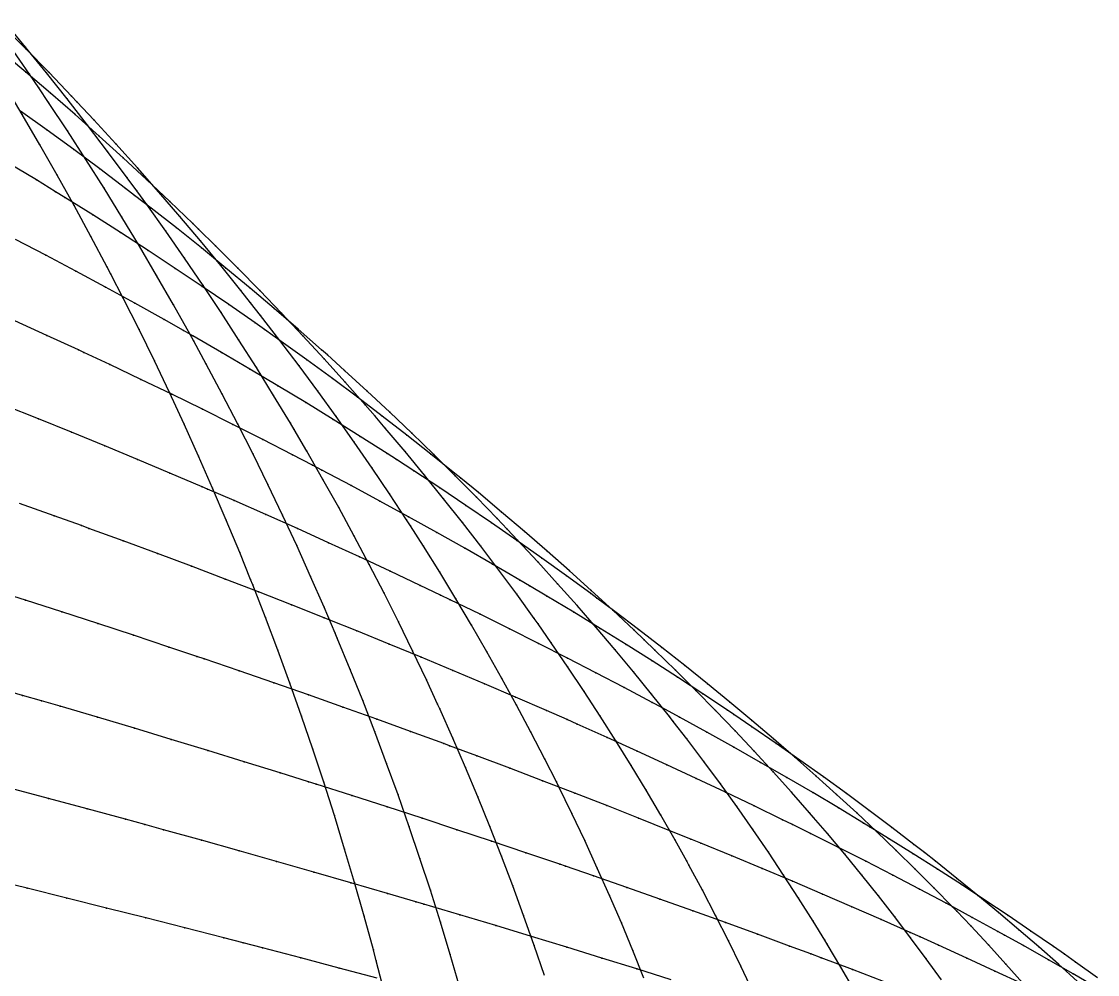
# Model space of a CAD drawing. Extents: x 0 to 4.67, y -4.5 to 1.66.
# Drawn here: x 3.088 to 3.624, y 0.417 to 0.891 of the extents above; entities that cross this region are included whole.
import ezdxf

# ---------------------------------------------------------------- set-up
doc = ezdxf.new("R2010")
doc.units = 0
doc.layers.get('0').update_dxf_attribs({"linetype": 'CONTINUOUS'})

msp = doc.modelspace()

# ---------------------------------------------------------------- linework, layer by layer
at = {"color": 4}
for points in [[(3.398, 0.41553), (3.39247, 0.42929), (3.38677, 0.44301), (3.38088, 0.45669), (3.37482, 0.47034), (3.36858, 0.48394), (3.36215, 0.4975), (3.35555, 0.51102), (3.35445, 0.51322), (3.34878, 0.52449), (3.34183, 0.53791), (3.3347, 0.55128), (3.3274, 0.56461), (3.31992, 0.57788), (3.31227, 0.5911), (3.30445, 0.60426), (3.29646, 0.61738), (3.28829, 0.63043), (3.28186, 0.64046), (3.27996, 0.64343), (3.27146, 0.65636), (3.26279, 0.66923), (3.25395, 0.68204), (3.24495, 0.69479), (3.23579, 0.70747), (3.22646, 0.72009), (3.21696, 0.73263), (3.20731, 0.74511), (3.2023, 0.75145), (3.19749, 0.75752), (3.18752, 0.76986), (3.17739, 0.78213), (3.1671, 0.79432), (3.15665, 0.80644), (3.14605, 0.81848), (3.13529, 0.83044), (3.12438, 0.84232), (3.11614, 0.85111), (3.11332, 0.85412), (3.10211, 0.86584), (3.09076, 0.87748), (3.07925, 0.88903)], [(3.3485, 0.41694), (3.34343, 0.43183), (3.33818, 0.44669), (3.33275, 0.46151), (3.32714, 0.47628), (3.32135, 0.49101), (3.31539, 0.50569), (3.30925, 0.52032), (3.30294, 0.5349), (3.29645, 0.54943), (3.29537, 0.55179), (3.28979, 0.56391), (3.28296, 0.57833), (3.27595, 0.59269), (3.26877, 0.60699), (3.26142, 0.62124), (3.2539, 0.63542), (3.24621, 0.64954), (3.23835, 0.6636), (3.23033, 0.67759), (3.22401, 0.68833), (3.22214, 0.69151), (3.21378, 0.70536), (3.20525, 0.71915), (3.19657, 0.73286), (3.18772, 0.74649), (3.17871, 0.76006), (3.16954, 0.77354), (3.1602, 0.78695), (3.15071, 0.80028), (3.14579, 0.80704), (3.14106, 0.81353), (3.13126, 0.82669), (3.12129, 0.83978), (3.11118, 0.85278), (3.10091, 0.86569), (3.09049, 0.87852), (3.07991, 0.89126)], [(3.30625, 0.4114), (3.3016, 0.42739), (3.29678, 0.44334), (3.29178, 0.45924), (3.28661, 0.47509), (3.28126, 0.49089), (3.27573, 0.50665), (3.27003, 0.52235), (3.26416, 0.53799), (3.25811, 0.55359), (3.25189, 0.56912), (3.2455, 0.58459), (3.24443, 0.5871), (3.23893, 0.60001), (3.2322, 0.61535), (3.22529, 0.63064), (3.21822, 0.64586), (3.21098, 0.66101), (3.20357, 0.67609), (3.19599, 0.6911), (3.18825, 0.70604), (3.18034, 0.7209), (3.17412, 0.73231), (3.17227, 0.73569), (3.16404, 0.7504), (3.15564, 0.76502), (3.14708, 0.77957), (3.13836, 0.79404), (3.12948, 0.80842), (3.12045, 0.82272), (3.11125, 0.83693), (3.1019, 0.85105), (3.09705, 0.85821), (3.09239, 0.86508), (3.08273, 0.87902)], [(3.45218, 0.40889), (3.44618, 0.42153), (3.44001, 0.43413), (3.43365, 0.44671), (3.42711, 0.45925), (3.42038, 0.47175), (3.41926, 0.47378), (3.41348, 0.48421), (3.4064, 0.49663), (3.39914, 0.50901), (3.3917, 0.52135), (3.38409, 0.53365), (3.37629, 0.5459), (3.36833, 0.55811), (3.36019, 0.57027), (3.35187, 0.58239), (3.34532, 0.5917), (3.34338, 0.59445), (3.33472, 0.60647), (3.32589, 0.61843), (3.31689, 0.63033), (3.30772, 0.64219), (3.29839, 0.65399), (3.28888, 0.66573), (3.27922, 0.67741), (3.26938, 0.68904), (3.26428, 0.69494), (3.25938, 0.7006), (3.24922, 0.71211), (3.2389, 0.72356), (3.22842, 0.73494), (3.21778, 0.74626), (3.20698, 0.7575), (3.19602, 0.76869), (3.18491, 0.7798), (3.17652, 0.78802), (3.17365, 0.79084), (3.16223, 0.80182), (3.15066, 0.81272), (3.13894, 0.82355), (3.12707, 0.83431), (3.11505, 0.84498), (3.10288, 0.85559), (3.09057, 0.86611), (3.08251, 0.87287)], [(3.26785, 0.41282), (3.26485, 0.42423), (3.26344, 0.42964), (3.25885, 0.44641), (3.25409, 0.46313), (3.24915, 0.47979), (3.24404, 0.49641), (3.23875, 0.51297), (3.2333, 0.52947), (3.22766, 0.54592), (3.22186, 0.56231), (3.21589, 0.57863), (3.20974, 0.59489), (3.20343, 0.61109), (3.20237, 0.61372), (3.19695, 0.62722), (3.19029, 0.64328), (3.18347, 0.65926), (3.17649, 0.67518), (3.16933, 0.69103), (3.16201, 0.70679), (3.15453, 0.72248), (3.14688, 0.73809), (3.13907, 0.75362), (3.13292, 0.76555), (3.1311, 0.76907), (3.12296, 0.78443), (3.11467, 0.79971), (3.10621, 0.8149), (3.0976, 0.83), (3.08883, 0.84501), (3.0799, 0.85993)], [(3.26785, 0.41282), (3.26485, 0.42423), (3.26344, 0.42964), (3.25885, 0.44641), (3.25409, 0.46313), (3.24915, 0.47979), (3.24404, 0.49641), (3.23875, 0.51297), (3.2333, 0.52947), (3.22766, 0.54592), (3.22186, 0.56231), (3.21589, 0.57863), (3.20974, 0.59489), (3.20343, 0.61109), (3.20237, 0.61372), (3.19695, 0.62722), (3.19029, 0.64328), (3.18347, 0.65926), (3.17649, 0.67518), (3.16933, 0.69103), (3.16201, 0.70679), (3.15453, 0.72248), (3.14688, 0.73809), (3.13907, 0.75362), (3.13292, 0.76555), (3.1311, 0.76907), (3.12296, 0.78443), (3.11467, 0.79971), (3.10621, 0.8149), (3.0976, 0.83), (3.08883, 0.84501), (3.0799, 0.85993)], [(3.26785, 0.41282), (3.26485, 0.42423), (3.26344, 0.42964), (3.25885, 0.44641), (3.25409, 0.46313), (3.24915, 0.47979), (3.24404, 0.49641), (3.23875, 0.51297), (3.2333, 0.52947), (3.22766, 0.54592), (3.22186, 0.56231), (3.21589, 0.57863), (3.20974, 0.59489), (3.20343, 0.61109), (3.20237, 0.61372), (3.19695, 0.62722), (3.19029, 0.64328), (3.18347, 0.65926), (3.17649, 0.67518), (3.16933, 0.69103), (3.16201, 0.70679), (3.15453, 0.72248), (3.14688, 0.73809), (3.13907, 0.75362), (3.13292, 0.76555), (3.1311, 0.76907), (3.12296, 0.78443), (3.11467, 0.79971), (3.10621, 0.8149), (3.0976, 0.83), (3.08883, 0.84501), (3.0799, 0.85993)], [(3.26785, 0.41282), (3.26485, 0.42423), (3.26344, 0.42964), (3.25885, 0.44641), (3.25409, 0.46313), (3.24915, 0.47979), (3.24404, 0.49641), (3.23875, 0.51297), (3.2333, 0.52947), (3.22766, 0.54592), (3.22186, 0.56231), (3.21589, 0.57863), (3.20974, 0.59489), (3.20343, 0.61109), (3.20237, 0.61372), (3.19695, 0.62722), (3.19029, 0.64328), (3.18347, 0.65926), (3.17649, 0.67518), (3.16933, 0.69103), (3.16201, 0.70679), (3.15453, 0.72248), (3.14688, 0.73809), (3.13907, 0.75362), (3.13292, 0.76555), (3.1311, 0.76907), (3.12296, 0.78443), (3.11467, 0.79971), (3.10621, 0.8149), (3.0976, 0.83), (3.08883, 0.84501), (3.0799, 0.85993)], [(3.26785, 0.41282), (3.26485, 0.42423), (3.26344, 0.42964), (3.25885, 0.44641), (3.25409, 0.46313), (3.24915, 0.47979), (3.24404, 0.49641), (3.23875, 0.51297), (3.2333, 0.52947), (3.22766, 0.54592), (3.22186, 0.56231), (3.21589, 0.57863), (3.20974, 0.59489), (3.20343, 0.61109), (3.20237, 0.61372), (3.19695, 0.62722), (3.19029, 0.64328), (3.18347, 0.65926), (3.17649, 0.67518), (3.16933, 0.69103), (3.16201, 0.70679), (3.15453, 0.72248), (3.14688, 0.73809), (3.13907, 0.75362), (3.13292, 0.76555), (3.1311, 0.76907), (3.12296, 0.78443), (3.11467, 0.79971), (3.10621, 0.8149), (3.0976, 0.83), (3.08883, 0.84501), (3.0799, 0.85993)], [(3.50266, 0.40946), (3.49599, 0.42099), (3.48913, 0.4325), (3.48799, 0.43438), (3.4821, 0.44398), (3.47488, 0.45542), (3.46748, 0.46683), (3.45989, 0.4782), (3.45213, 0.48955), (3.44419, 0.50085), (3.43607, 0.51213), (3.42777, 0.52336), (3.41929, 0.53456), (3.41261, 0.54317), (3.41064, 0.54571), (3.40181, 0.55682), (3.39281, 0.56789), (3.38363, 0.57891), (3.37429, 0.58989), (3.36477, 0.60082), (3.35508, 0.61171), (3.34522, 0.62255), (3.3352, 0.63333), (3.33, 0.63881), (3.32501, 0.64407), (3.31465, 0.65477), (3.30413, 0.66541), (3.29344, 0.676), (3.2826, 0.68653), (3.27159, 0.697), (3.26042, 0.70742), (3.24909, 0.71778), (3.24054, 0.72545), (3.23761, 0.72808), (3.22597, 0.73833), (3.21417, 0.74851), (3.20222, 0.75863), (3.19012, 0.76869), (3.17787, 0.77868), (3.16547, 0.7886), (3.15292, 0.79846), (3.1447, 0.8048), (3.14022, 0.80825), (3.12738, 0.81797), (3.1144, 0.82763), (3.10127, 0.8372), (3.088, 0.84671)], [(3.54592, 0.41473), (3.53837, 0.4252), (3.53064, 0.43565), (3.52272, 0.44607), (3.51462, 0.45647), (3.50634, 0.46683), (3.49788, 0.47717), (3.48923, 0.48748), (3.48242, 0.49541), (3.48041, 0.49775), (3.47141, 0.50799), (3.46223, 0.51819), (3.45287, 0.52836), (3.44334, 0.5385), (3.43363, 0.54859), (3.42375, 0.55865), (3.4137, 0.56867), (3.40348, 0.57865), (3.39817, 0.58372), (3.39309, 0.58859), (3.38252, 0.5985), (3.37179, 0.60836), (3.3609, 0.61818), (3.34983, 0.62795), (3.33861, 0.63768), (3.32722, 0.64736), (3.31567, 0.65699), (3.30694, 0.66412), (3.30396, 0.66657), (3.29209, 0.67611), (3.28006, 0.68559), (3.26787, 0.69503), (3.25553, 0.70441), (3.24304, 0.71374), (3.23039, 0.72301), (3.21759, 0.73222), (3.20921, 0.73815), (3.20464, 0.74138), (3.19155, 0.75048), (3.17831, 0.75952), (3.16492, 0.7685), (3.15139, 0.77742), (3.13771, 0.78627), (3.1239, 0.79506), (3.10994, 0.80379), (3.10537, 0.8066), (3.09585, 0.81246), (3.08162, 0.82105)], [(3.5864, 0.41308), (3.57795, 0.42259), (3.56932, 0.43207), (3.56051, 0.44152), (3.55356, 0.44881), (3.55151, 0.45096), (3.54233, 0.46036), (3.53297, 0.46974), (3.52343, 0.47909), (3.51371, 0.48841), (3.50381, 0.49771), (3.49373, 0.50697), (3.48348, 0.51621), (3.47306, 0.52541), (3.46764, 0.5301), (3.46246, 0.53459), (3.45169, 0.54374), (3.44074, 0.55286), (3.42963, 0.56194), (3.41835, 0.57099), (3.4069, 0.58), (3.39529, 0.58896), (3.38351, 0.5979), (3.37461, 0.60452), (3.37156, 0.60679), (3.35946, 0.61565), (3.34719, 0.62447), (3.33477, 0.63324), (3.32218, 0.64198), (3.30944, 0.65066), (3.29654, 0.65931), (3.28349, 0.6679), (3.27494, 0.67344), (3.27029, 0.67645), (3.25693, 0.68495), (3.24343, 0.69341), (3.22977, 0.70181), (3.21598, 0.71016), (3.20203, 0.71846), (3.18794, 0.72671), (3.17371, 0.7349), (3.16905, 0.73754), (3.15934, 0.74304), (3.14483, 0.75113), (3.13018, 0.75916), (3.1154, 0.76713), (3.10048, 0.77504), (3.08543, 0.7829)], [(3.61366, 0.41396), (3.60412, 0.42255), (3.59439, 0.43112), (3.58448, 0.43967), (3.57439, 0.4482), (3.56412, 0.45671), (3.55367, 0.4652), (3.54304, 0.47366), (3.53752, 0.47797), (3.53223, 0.48211), (3.52125, 0.49054), (3.5101, 0.49894), (3.49877, 0.50732), (3.48727, 0.51567), (3.47559, 0.52399), (3.46375, 0.53228), (3.45174, 0.54054), (3.44267, 0.54668), (3.43957, 0.54878), (3.42723, 0.55699), (3.41472, 0.56517), (3.40205, 0.57331), (3.38922, 0.58142), (3.37623, 0.5895), (3.36308, 0.59754), (3.34978, 0.60554), (3.34106, 0.6107), (3.33631, 0.6135), (3.3227, 0.62143), (3.30893, 0.62933), (3.29501, 0.63718), (3.28094, 0.64499), (3.26672, 0.65275), (3.25236, 0.66048), (3.23785, 0.66816), (3.2331, 0.67063), (3.2232, 0.67579), (3.20841, 0.68339), (3.19347, 0.69093), (3.1784, 0.69843), (3.16319, 0.70588), (3.14784, 0.71329), (3.13237, 0.72064), (3.11938, 0.72671), (3.11676, 0.72794), (3.10102, 0.73519), (3.08515, 0.74238)], [(3.62355, 0.41574), (3.61272, 0.4235), (3.6071, 0.42745), (3.60171, 0.43125), (3.59051, 0.43899), (3.57915, 0.44672), (3.5676, 0.45442), (3.55588, 0.46211), (3.54399, 0.46978), (3.53192, 0.47742), (3.51968, 0.48505), (3.51044, 0.49071), (3.50727, 0.49266), (3.4947, 0.50025), (3.48195, 0.50782), (3.46904, 0.51536), (3.45597, 0.52288), (3.44273, 0.53037), (3.42933, 0.53783), (3.41577, 0.54527), (3.40689, 0.55007), (3.40205, 0.55268), (3.38818, 0.56006), (3.37415, 0.56742), (3.35996, 0.57474), (3.34562, 0.58203), (3.33114, 0.58928), (3.3165, 0.59651), (3.30171, 0.60369), (3.29687, 0.60601), (3.28678, 0.61085), (3.27171, 0.61797), (3.25649, 0.62506), (3.24113, 0.6321), (3.22563, 0.63911), (3.20999, 0.64608), (3.19422, 0.65301), (3.18098, 0.65874), (3.17831, 0.6599), (3.16227, 0.66674), (3.1461, 0.67354), (3.1298, 0.6803), (3.11337, 0.68702), (3.09682, 0.69369), (3.08014, 0.70031)], [(3.62358, 0.41066), (3.61146, 0.41771), (3.59917, 0.42475), (3.58671, 0.43177), (3.57729, 0.43699), (3.57407, 0.43878), (3.56126, 0.44579), (3.54829, 0.45278), (3.53514, 0.45976), (3.52182, 0.46672), (3.50834, 0.47366), (3.49469, 0.48058), (3.48088, 0.48748), (3.47183, 0.49194), (3.46691, 0.49436), (3.45278, 0.50123), (3.43849, 0.50808), (3.42405, 0.5149), (3.40944, 0.5217), (3.39469, 0.52847), (3.37978, 0.53522), (3.36472, 0.54194), (3.35979, 0.54411), (3.34952, 0.54864), (3.33416, 0.55531), (3.31866, 0.56196), (3.30302, 0.56858), (3.28723, 0.57517), (3.27131, 0.58172), (3.25525, 0.58825), (3.24176, 0.59366), (3.23904, 0.59475), (3.22271, 0.60121), (3.20624, 0.60763), (3.18964, 0.61402), (3.17291, 0.62038), (3.15605, 0.6267), (3.13907, 0.63299), (3.12196, 0.63924), (3.11827, 0.64058), (3.10473, 0.64545), (3.08738, 0.65161)], [(3.58625, 0.4127), (3.57253, 0.41912), (3.55864, 0.42552), (3.54458, 0.43192), (3.53537, 0.43605), (3.53037, 0.4383), (3.51598, 0.44468), (3.50144, 0.45104), (3.48674, 0.45739), (3.47188, 0.46372), (3.45686, 0.47003), (3.44169, 0.47633), (3.42637, 0.48261), (3.42135, 0.48464), (3.41089, 0.48888), (3.39527, 0.49513), (3.37949, 0.50136), (3.36357, 0.50757), (3.34751, 0.51375), (3.3313, 0.51992), (3.31495, 0.52607), (3.30123, 0.53116), (3.29846, 0.53219), (3.28184, 0.53828), (3.26508, 0.54435), (3.24819, 0.55039), (3.23116, 0.55641), (3.214, 0.5624), (3.19672, 0.56836), (3.17931, 0.5743), (3.17555, 0.57556), (3.16177, 0.5802), (3.14411, 0.58606), (3.12634, 0.59189), (3.10844, 0.5977), (3.09043, 0.60347), (3.0723, 0.60921)], [(3.51719, 0.41396), (3.50176, 0.41983), (3.48618, 0.42569), (3.48108, 0.42759), (3.47044, 0.43155), (3.45456, 0.43739), (3.43852, 0.44323), (3.42233, 0.44905), (3.40599, 0.45485), (3.38951, 0.46065), (3.37289, 0.46643), (3.35894, 0.47123), (3.35612, 0.47219), (3.33922, 0.47793), (3.32217, 0.48366), (3.305, 0.48937), (3.28768, 0.49506), (3.27024, 0.50074), (3.25266, 0.50639), (3.23496, 0.51203), (3.23113, 0.51323), (3.21713, 0.51763), (3.19917, 0.52321), (3.18109, 0.52877), (3.1629, 0.53431), (3.14458, 0.53982), (3.12615, 0.54531), (3.1076, 0.55077), (3.09833, 0.55348), (3.08894, 0.5562), (3.07017, 0.56159)], [(3.4116, 0.41474), (3.39443, 0.42015), (3.37712, 0.42556), (3.35966, 0.43095), (3.34207, 0.43633), (3.32435, 0.44171), (3.3065, 0.44707), (3.28851, 0.45242), (3.28463, 0.45356), (3.27039, 0.45774), (3.25215, 0.46304), (3.23379, 0.46834), (3.2153, 0.47362), (3.19669, 0.47888), (3.17797, 0.48413), (3.15912, 0.48936), (3.1497, 0.49195), (3.14017, 0.49456), (3.1211, 0.49972), (3.10192, 0.50488), (3.08263, 0.51001)], [(3.26529, 0.41558), (3.24641, 0.4206), (3.2274, 0.42562), (3.20828, 0.43062), (3.19872, 0.43311), (3.18904, 0.43561), (3.16969, 0.44056), (3.15022, 0.44551), (3.13065, 0.45044), (3.11096, 0.45537), (3.09117, 0.46027), (3.07128, 0.46517)]]:
    msp.add_lwpolyline(points, dxfattribs=at)
at = {"color": 2}
for p in [(3.09049, 0.87852, 0.11117), (3.09076, 0.87748, 0.17006), (3.09057, 0.86611, 0.24141), (3.09239, 0.86508, 0.06475), (3.10091, 0.86569, 0.11117), (3.10211, 0.86584, 0.17006), (3.09705, 0.85821, 0.06475), (3.1019, 0.85105, 0.06475), (3.10288, 0.85559, 0.24141), (3.11118, 0.85278, 0.11117), (3.11332, 0.85412, 0.17006), (3.11614, 0.85111, 0.17006), (3.08883, 0.84501), (3.08883, 0.84501, 0.00179), (3.08883, 0.84501, 0.00716), (3.08883, 0.84501, 0.0161), (3.08883, 0.84501, 0.02863), (3.11505, 0.84498, 0.24141), (3.12438, 0.84232, 0.17006), (3.10127, 0.8372, 0.32523), (3.11125, 0.83693, 0.06475), (3.12129, 0.83978, 0.11117), (3.0976, 0.83), (3.0976, 0.83, 0.00179), (3.0976, 0.83, 0.00716), (3.0976, 0.83, 0.0161), (3.0976, 0.83, 0.02863), (3.12707, 0.83431, 0.24141), (3.13529, 0.83044, 0.17006), (3.1144, 0.82763, 0.32523), (3.13126, 0.82669, 0.11117), (3.12045, 0.82272, 0.06475), (3.13894, 0.82355, 0.24141), (3.10621, 0.8149), (3.10621, 0.8149, 0.00179), (3.10621, 0.8149, 0.00716), (3.10621, 0.8149, 0.0161), (3.10621, 0.8149, 0.02863), (3.12738, 0.81797, 0.32523), (3.14106, 0.81353, 0.11117), (3.14605, 0.81848, 0.17006), (3.09585, 0.81246, 0.42152), (3.12948, 0.80842, 0.06475), (3.14022, 0.80825, 0.32523), (3.15066, 0.81272, 0.24141), (3.10537, 0.8066, 0.42152), (3.10994, 0.80379, 0.42152), (3.1447, 0.8048, 0.32523), (3.14579, 0.80704, 0.11117), (3.15665, 0.80644, 0.17006), (3.11467, 0.79971), (3.11467, 0.79971, 0.00179), (3.11467, 0.79971, 0.00716), (3.11467, 0.79971, 0.0161), (3.11467, 0.79971, 0.02863), (3.15071, 0.80028, 0.11117), (3.15292, 0.79846, 0.32523), (3.16223, 0.80182, 0.24141), (3.1239, 0.79506, 0.42152), (3.13836, 0.79404, 0.06475), (3.1671, 0.79432, 0.17006), (3.1602, 0.78695, 0.11117), (3.16547, 0.7886, 0.32523), (3.17365, 0.79084, 0.24141), (3.17652, 0.78802, 0.24141), (3.12296, 0.78443), (3.12296, 0.78443, 0.00179), (3.12296, 0.78443, 0.00716), (3.12296, 0.78443, 0.0161), (3.12296, 0.78443, 0.02863), (3.13771, 0.78627, 0.42152), (3.17739, 0.78213, 0.17006), (3.14708, 0.77957, 0.06475), (3.15139, 0.77742, 0.42152), (3.17787, 0.77868, 0.32523), (3.18491, 0.7798, 0.24141), (3.10048, 0.77504, 0.53028), (3.16954, 0.77354, 0.11117), (3.1154, 0.76713, 0.53028), (3.1311, 0.76907), (3.1311, 0.76907, 0.00179), (3.1311, 0.76907, 0.00716), (3.1311, 0.76907, 0.0161), (3.1311, 0.76907, 0.02863), (3.13292, 0.76555), (3.13292, 0.76555, 0.00179), (3.13292, 0.76555, 0.00716), (3.13292, 0.76555, 0.0161), (3.13292, 0.76555, 0.02863), (3.16492, 0.7685, 0.42152), (3.18752, 0.76986, 0.17006), (3.19012, 0.76869, 0.32523), (3.19602, 0.76869, 0.24141), (3.15564, 0.76502, 0.06475), (3.17871, 0.76006, 0.11117), (3.13018, 0.75916, 0.53028), (3.17831, 0.75952, 0.42152), (3.19749, 0.75752, 0.17006), (3.20222, 0.75863, 0.32523), (3.20698, 0.7575, 0.24141), (3.13907, 0.75362), (3.13907, 0.75362, 0.00179), (3.13907, 0.75362, 0.00716), (3.13907, 0.75362, 0.0161), (3.13907, 0.75362, 0.02863), (3.14483, 0.75113, 0.53028), (3.16404, 0.7504, 0.06475), (3.19155, 0.75048, 0.42152), (3.2023, 0.75145, 0.17006), (3.18772, 0.74649, 0.11117), (3.20731, 0.74511, 0.17006), (3.21417, 0.74851, 0.32523), (3.21778, 0.74626, 0.24141), (3.15934, 0.74304, 0.53028), (3.20464, 0.74138, 0.42152), (3.10102, 0.73519, 0.65151), (3.14688, 0.73809), (3.14688, 0.73809, 0.00179), (3.14688, 0.73809, 0.00716), (3.14688, 0.73809, 0.0161), (3.14688, 0.73809, 0.02863), (3.16905, 0.73754, 0.53028), (3.17227, 0.73569, 0.06475), (3.17371, 0.7349, 0.53028), (3.20921, 0.73815, 0.42152), (3.22597, 0.73833, 0.32523), (3.22842, 0.73494, 0.24141), (3.11676, 0.72794, 0.65151), (3.17412, 0.73231, 0.06475), (3.19657, 0.73286, 0.11117), (3.21696, 0.73263, 0.17006), (3.21759, 0.73222, 0.42152), (3.23761, 0.72808, 0.32523), (3.11938, 0.72671, 0.65151), (3.15453, 0.72248), (3.15453, 0.72248, 0.00179), (3.15453, 0.72248, 0.00716), (3.15453, 0.72248, 0.0161), (3.15453, 0.72248, 0.02863), (3.18794, 0.72671, 0.53028), (3.23039, 0.72301, 0.42152), (3.2389, 0.72356, 0.24141), (3.24054, 0.72545, 0.32523), (3.13237, 0.72064, 0.65151), (3.18034, 0.7209, 0.06475), (3.20203, 0.71846, 0.53028), (3.20525, 0.71915, 0.11117), (3.22646, 0.72009, 0.17006), (3.24909, 0.71778, 0.32523), (3.14784, 0.71329, 0.65151), (3.24304, 0.71374, 0.42152), (3.24922, 0.71211, 0.24141), (3.16201, 0.70679), (3.16201, 0.70679, 0.00179), (3.16201, 0.70679, 0.00716), (3.16201, 0.70679, 0.0161), (3.16201, 0.70679, 0.02863), (3.21598, 0.71016, 0.53028), (3.23579, 0.70747, 0.17006), (3.26042, 0.70742, 0.32523), (3.16319, 0.70588, 0.65151), (3.18825, 0.70604, 0.06475), (3.21378, 0.70536, 0.11117), (3.22977, 0.70181, 0.53028), (3.25553, 0.70441, 0.42152), (3.1784, 0.69843, 0.65151), (3.25938, 0.7006, 0.24141), (3.27159, 0.697, 0.32523), (3.09682, 0.69369, 0.7852), (3.16933, 0.69103), (3.16933, 0.69103, 0.00179), (3.16933, 0.69103, 0.00716), (3.16933, 0.69103, 0.0161), (3.16933, 0.69103, 0.02863), (3.19347, 0.69093, 0.65151), (3.19599, 0.6911, 0.06475), (3.22214, 0.69151, 0.11117), (3.24343, 0.69341, 0.53028), (3.24495, 0.69479, 0.17006), (3.26428, 0.69494, 0.24141), (3.26787, 0.69503, 0.42152), (3.11337, 0.68702, 0.7852), (3.22401, 0.68833, 0.11117), (3.26938, 0.68904, 0.24141), (3.28006, 0.68559, 0.42152), (3.2826, 0.68653, 0.32523), (3.1298, 0.6803, 0.7852), (3.20841, 0.68339, 0.65151), (3.25395, 0.68204, 0.17006), (3.25693, 0.68495, 0.53028), (3.17649, 0.67518), (3.17649, 0.67518, 0.00179), (3.17649, 0.67518, 0.00716), (3.17649, 0.67518, 0.0161), (3.17649, 0.67518, 0.02863), (3.20357, 0.67609, 0.06475), (3.2232, 0.67579, 0.65151), (3.23033, 0.67759, 0.11117), (3.27029, 0.67645, 0.53028), (3.27922, 0.67741, 0.24141), (3.29209, 0.67611, 0.42152), (3.29344, 0.676, 0.32523), (3.1461, 0.67354, 0.7852), (3.2331, 0.67063, 0.65151), (3.26279, 0.66923, 0.17006), (3.27494, 0.67344, 0.53028), (3.16227, 0.66674, 0.7852), (3.23785, 0.66816, 0.65151), (3.23835, 0.6636, 0.11117), (3.28349, 0.6679, 0.53028), (3.28888, 0.66573, 0.24141), (3.30396, 0.66657, 0.42152), (3.30413, 0.66541, 0.32523), (3.30694, 0.66412, 0.42152), (3.17831, 0.6599, 0.7852), (3.18098, 0.65874, 0.7852), (3.18347, 0.65926), (3.18347, 0.65926, 0.00179), (3.18347, 0.65926, 0.00716), (3.18347, 0.65926, 0.0161), (3.18347, 0.65926, 0.02863), (3.21098, 0.66101, 0.06475), (3.25236, 0.66048, 0.65151), (3.29654, 0.65931, 0.53028), (3.19422, 0.65301, 0.7852), (3.27146, 0.65636, 0.17006), (3.29839, 0.65399, 0.24141), (3.31465, 0.65477, 0.32523), (3.31567, 0.65699, 0.42152), (3.24621, 0.64954, 0.11117), (3.26672, 0.65275, 0.65151), (3.30944, 0.65066, 0.53028), (3.10473, 0.64545, 0.93136), (3.19029, 0.64328), (3.19029, 0.64328, 0.00179), (3.19029, 0.64328, 0.00716), (3.19029, 0.64328, 0.0161), (3.19029, 0.64328, 0.02863), (3.20999, 0.64608, 0.7852), (3.21822, 0.64586, 0.06475), (3.27996, 0.64343, 0.17006), (3.28094, 0.64499, 0.65151), (3.30772, 0.64219, 0.24141), (3.32501, 0.64407, 0.32523), (3.32722, 0.64736, 0.42152), (3.11827, 0.64058, 0.93136), (3.12196, 0.63924, 0.93136), (3.22563, 0.63911, 0.7852), (3.28186, 0.64046, 0.17006), (3.29501, 0.63718, 0.65151), (3.32218, 0.64198, 0.53028), (3.33, 0.63881, 0.32523), (3.33861, 0.63768, 0.42152), (3.13907, 0.63299, 0.93136), (3.24113, 0.6321, 0.7852), (3.2539, 0.63542, 0.11117), (3.33477, 0.63324, 0.53028), (3.3352, 0.63333, 0.32523), (3.15605, 0.6267, 0.93136), (3.19695, 0.62722), (3.19695, 0.62722, 0.00179), (3.19695, 0.62722, 0.00716), (3.19695, 0.62722, 0.0161), (3.19695, 0.62722, 0.02863), (3.22529, 0.63064, 0.06475), (3.28829, 0.63043, 0.17006), (3.30893, 0.62933, 0.65151), (3.31689, 0.63033, 0.24141), (3.34983, 0.62795, 0.42152), (3.25649, 0.62506, 0.7852), (3.26142, 0.62124, 0.11117), (3.3227, 0.62143, 0.65151), (3.34522, 0.62255, 0.32523), (3.34719, 0.62447, 0.53028), (3.17291, 0.62038, 0.93136), (3.27171, 0.61797, 0.7852), (3.29646, 0.61738, 0.17006), (3.32589, 0.61843, 0.24141), (3.35946, 0.61565, 0.53028), (3.3609, 0.61818, 0.42152), (3.18964, 0.61402, 0.93136), (3.20237, 0.61372), (3.20237, 0.61372, 0.00179), (3.20237, 0.61372, 0.00716), (3.20237, 0.61372, 0.0161), (3.20237, 0.61372, 0.02863), (3.20343, 0.61109), (3.20343, 0.61109, 0.00179), (3.20343, 0.61109, 0.00716), (3.20343, 0.61109, 0.0161), (3.20343, 0.61109, 0.02863), (3.2322, 0.61535, 0.06475), (3.28678, 0.61085, 0.7852), (3.33631, 0.6135, 0.65151), (3.34106, 0.6107, 0.65151), (3.35508, 0.61171, 0.32523), (3.20624, 0.60763, 0.93136), (3.26877, 0.60699, 0.11117), (3.29687, 0.60601, 0.7852), (3.33472, 0.60647, 0.24141), (3.34978, 0.60554, 0.65151), (3.37156, 0.60679, 0.53028), (3.37179, 0.60836, 0.42152), (3.09043, 0.60347, 1.08999), (3.22271, 0.60121, 0.93136), (3.23893, 0.60001, 0.06475), (3.30171, 0.60369, 0.7852), (3.30445, 0.60426, 0.17006), (3.36477, 0.60082, 0.32523), (3.37461, 0.60452, 0.53028), (3.10844, 0.5977, 1.08999), (3.20974, 0.59489), (3.20974, 0.59489, 0.00179), (3.20974, 0.59489, 0.00716), (3.20974, 0.59489, 0.0161), (3.20974, 0.59489, 0.02863), (3.23904, 0.59475, 0.93136), (3.3165, 0.59651, 0.7852), (3.34338, 0.59445, 0.24141), (3.36308, 0.59754, 0.65151), (3.38252, 0.5985, 0.42152), (3.38351, 0.5979, 0.53028), (3.12634, 0.59189, 1.08999), (3.24176, 0.59366, 0.93136), (3.27595, 0.59269, 0.11117), (3.31227, 0.5911, 0.17006), (3.33114, 0.58928, 0.7852), (3.34532, 0.5917, 0.24141), (3.37429, 0.58989, 0.32523), (3.37623, 0.5895, 0.65151), (3.39529, 0.58896, 0.53028), (3.14411, 0.58606, 1.08999), (3.24443, 0.5871, 0.06475), (3.2455, 0.58459, 0.06475), (3.25525, 0.58825, 0.93136), (3.39309, 0.58859, 0.42152), (3.39817, 0.58372, 0.42152), (3.16177, 0.5802, 1.08999), (3.21589, 0.57863), (3.21589, 0.57863, 0.00179), (3.21589, 0.57863, 0.00716), (3.21589, 0.57863, 0.0161), (3.21589, 0.57863, 0.02863), (3.27131, 0.58172, 0.93136), (3.28296, 0.57833, 0.11117), (3.34562, 0.58203, 0.7852), (3.35187, 0.58239, 0.24141), (3.38363, 0.57891, 0.32523), (3.38922, 0.58142, 0.65151), (3.40348, 0.57865, 0.42152), (3.4069, 0.58, 0.53028), (3.17555, 0.57556, 1.08999), (3.17931, 0.5743, 1.08999), (3.28723, 0.57517, 0.93136), (3.31992, 0.57788, 0.17006), (3.35996, 0.57474, 0.7852), (3.40205, 0.57331, 0.65151), (3.19672, 0.56836, 1.08999), (3.25189, 0.56912, 0.06475), (3.30302, 0.56858, 0.93136), (3.36019, 0.57027, 0.24141), (3.37415, 0.56742, 0.7852), (3.39281, 0.56789, 0.32523), (3.4137, 0.56867, 0.42152), (3.41835, 0.57099, 0.53028), (3.214, 0.5624, 1.08999), (3.22186, 0.56231), (3.22186, 0.56231, 0.00179), (3.22186, 0.56231, 0.00716), (3.22186, 0.56231, 0.0161), (3.22186, 0.56231, 0.02863), (3.28979, 0.56391, 0.11117), (3.31866, 0.56196, 0.93136), (3.3274, 0.56461, 0.17006), (3.41472, 0.56517, 0.65151), (3.42963, 0.56194, 0.53028), (3.36833, 0.55811, 0.24141), (3.38818, 0.56006, 0.7852), (3.40181, 0.55682, 0.32523), (3.42375, 0.55865, 0.42152), (3.42723, 0.55699, 0.65151), (3.08894, 0.5562, 1.26109), (3.09833, 0.55348, 1.26109), (3.23116, 0.55641, 1.08999), (3.25811, 0.55359, 0.06475), (3.29537, 0.55179, 0.11117), (3.33416, 0.55531, 0.93136), (3.3347, 0.55128, 0.17006), (3.40205, 0.55268, 0.7852), (3.44074, 0.55286, 0.53028), (3.1076, 0.55077, 1.26109), (3.22766, 0.54592), (3.22766, 0.54592, 0.00179), (3.22766, 0.54592, 0.00716), (3.22766, 0.54592, 0.0161), (3.22766, 0.54592, 0.02863), (3.24819, 0.55039, 1.08999), (3.29645, 0.54943, 0.11117), (3.34952, 0.54864, 0.93136), (3.37629, 0.5459, 0.24141), (3.40689, 0.55007, 0.7852), (3.43363, 0.54859, 0.42152), (3.43957, 0.54878, 0.65151), (3.44267, 0.54668, 0.65151), (3.12615, 0.54531, 1.26109), (3.26508, 0.54435, 1.08999), (3.35979, 0.54411, 0.93136), (3.36472, 0.54194, 0.93136), (3.41064, 0.54571, 0.32523), (3.41261, 0.54317, 0.32523), (3.41577, 0.54527, 0.7852), (3.45169, 0.54374, 0.53028), (3.45174, 0.54054, 0.65151), (3.14458, 0.53982, 1.26109), (3.26416, 0.53799, 0.06475), (3.28184, 0.53828, 1.08999), (3.34183, 0.53791, 0.17006), (3.37978, 0.53522, 0.93136), (3.42933, 0.53783, 0.7852), (3.44334, 0.5385, 0.42152), (3.1629, 0.53431, 1.26109), (3.29846, 0.53219, 1.08999), (3.30123, 0.53116, 1.08999), (3.30294, 0.5349, 0.11117), (3.38409, 0.53365, 0.24141), (3.41929, 0.53456, 0.32523), (3.44273, 0.53037, 0.7852), (3.46246, 0.53459, 0.53028), (3.46375, 0.53228, 0.65151), (3.46764, 0.5301, 0.53028), (3.18109, 0.52877, 1.26109), (3.2333, 0.52947), (3.2333, 0.52947, 0.00179), (3.2333, 0.52947, 0.00716), (3.2333, 0.52947, 0.0161), (3.2333, 0.52947, 0.02863), (3.31495, 0.52607, 1.08999), (3.34878, 0.52449, 0.17006), (3.39469, 0.52847, 0.93136), (3.45287, 0.52836, 0.42152), (3.47306, 0.52541, 0.53028), (3.19917, 0.52321, 1.26109), (3.27003, 0.52235, 0.06475), (3.30925, 0.52032, 0.11117), (3.3313, 0.51992, 1.08999), (3.3917, 0.52135, 0.24141), (3.40944, 0.5217, 0.93136), (3.42777, 0.52336, 0.32523), (3.45597, 0.52288, 0.7852), (3.47559, 0.52399, 0.65151), (3.21713, 0.51763, 1.26109), (3.34751, 0.51375, 1.08999), (3.42405, 0.5149, 0.93136), (3.46223, 0.51819, 0.42152), (3.46904, 0.51536, 0.7852), (3.48348, 0.51621, 0.53028), (3.48727, 0.51567, 0.65151), (3.23113, 0.51323, 1.26109), (3.23496, 0.51203, 1.26109), (3.23875, 0.51297), (3.23875, 0.51297, 0.00179), (3.23875, 0.51297, 0.00716), (3.23875, 0.51297, 0.0161), (3.23875, 0.51297, 0.02863), (3.35445, 0.51322, 0.17006), (3.35555, 0.51102, 0.17006), (3.39914, 0.50901, 0.24141), (3.43607, 0.51213, 0.32523), (3.10192, 0.50488, 1.44466), (3.25266, 0.50639, 1.26109), (3.27573, 0.50665, 0.06475), (3.31539, 0.50569, 0.11117), (3.36357, 0.50757, 1.08999), (3.43849, 0.50808, 0.93136), (3.47141, 0.50799, 0.42152), (3.48195, 0.50782, 0.7852), (3.49373, 0.50697, 0.53028), (3.49877, 0.50732, 0.65151), (3.1211, 0.49972, 1.44466), (3.27024, 0.50074, 1.26109), (3.37949, 0.50136, 1.08999), (3.44419, 0.50085, 0.32523), (3.45278, 0.50123, 0.93136), (3.48041, 0.49775, 0.42152), (3.4947, 0.50025, 0.7852), (3.50381, 0.49771, 0.53028), (3.5101, 0.49894, 0.65151), (3.14017, 0.49456, 1.44466), (3.24404, 0.49641), (3.24404, 0.49641, 0.00179), (3.24404, 0.49641, 0.00716), (3.24404, 0.49641, 0.0161), (3.24404, 0.49641, 0.02863), (3.28768, 0.49506, 1.26109), (3.36215, 0.4975, 0.17006), (3.39527, 0.49513, 1.08999), (3.4064, 0.49663, 0.24141), (3.46691, 0.49436, 0.93136), (3.48242, 0.49541, 0.42152), (3.50727, 0.49266, 0.7852), (3.1497, 0.49195, 1.44466), (3.15912, 0.48936, 1.44466), (3.28126, 0.49089, 0.06475), (3.305, 0.48937, 1.26109), (3.32135, 0.49101, 0.11117), (3.41089, 0.48888, 1.08999), (3.45213, 0.48955, 0.32523), (3.47183, 0.49194, 0.93136), (3.48088, 0.48748, 0.93136), (3.48923, 0.48748, 0.42152), (3.51044, 0.49071, 0.7852), (3.51371, 0.48841, 0.53028), (3.52125, 0.49054, 0.65151), (3.17797, 0.48413, 1.44466), (3.32217, 0.48366, 1.26109), (3.36858, 0.48394, 0.17006), (3.41348, 0.48421, 0.24141), (3.42135, 0.48464, 1.08999), (3.42637, 0.48261, 1.08999), (3.51968, 0.48505, 0.7852), (3.53223, 0.48211, 0.65151), (3.19669, 0.47888, 1.44466), (3.24915, 0.47979), (3.24915, 0.47979, 0.00179), (3.24915, 0.47979, 0.00716), (3.24915, 0.47979, 0.0161), (3.24915, 0.47979, 0.02863), (3.33922, 0.47793, 1.26109), (3.44169, 0.47633, 1.08999), (3.45989, 0.4782, 0.32523), (3.49469, 0.48058, 0.93136), (3.49788, 0.47717, 0.42152), (3.52343, 0.47909, 0.53028), (3.53192, 0.47742, 0.7852), (3.53752, 0.47797, 0.65151), (3.2153, 0.47362, 1.44466), (3.28661, 0.47509, 0.06475), (3.32714, 0.47628, 0.11117), (3.35612, 0.47219, 1.26109), (3.35894, 0.47123, 1.26109), (3.41926, 0.47378, 0.24141), (3.42038, 0.47175, 0.24141), (3.50834, 0.47366, 0.93136), (3.54304, 0.47366, 0.65151), (3.23379, 0.46834, 1.44466), (3.37289, 0.46643, 1.26109), (3.37482, 0.47034, 0.17006), (3.45686, 0.47003, 1.08999), (3.46748, 0.46683, 0.32523), (3.50634, 0.46683, 0.42152), (3.52182, 0.46672, 0.93136), (3.53297, 0.46974, 0.53028), (3.54399, 0.46978, 0.7852), (3.09117, 0.46027, 1.6407), (3.25215, 0.46304, 1.44466), (3.25409, 0.46313), (3.25409, 0.46313, 0.00179), (3.25409, 0.46313, 0.00716), (3.25409, 0.46313, 0.0161), (3.25409, 0.46313, 0.02863), (3.33275, 0.46151, 0.11117), (3.38951, 0.46065, 1.26109), (3.47188, 0.46372, 1.08999), (3.54233, 0.46036, 0.53028), (3.55367, 0.4652, 0.65151), (3.55588, 0.46211, 0.7852), (3.11096, 0.45537, 1.6407), (3.27039, 0.45774, 1.44466), (3.29178, 0.45924, 0.06475), (3.38088, 0.45669, 0.17006), (3.42711, 0.45925, 0.24141), (3.47488, 0.45542, 0.32523), (3.48674, 0.45739, 1.08999), (3.51462, 0.45647, 0.42152), (3.53514, 0.45976, 0.93136), (3.56412, 0.45671, 0.65151), (3.13065, 0.45044, 1.6407), (3.28463, 0.45356, 1.44466), (3.28851, 0.45242, 1.44466), (3.40599, 0.45485, 1.26109), (3.50144, 0.45104, 1.08999), (3.54829, 0.45278, 0.93136), (3.55151, 0.45096, 0.53028), (3.5676, 0.45442, 0.7852), (3.15022, 0.44551, 1.6407), (3.25885, 0.44641), (3.25885, 0.44641, 0.00179), (3.25885, 0.44641, 0.00716), (3.25885, 0.44641, 0.0161), (3.25885, 0.44641, 0.02863), (3.3065, 0.44707, 1.44466), (3.33818, 0.44669, 0.11117), (3.42233, 0.44905, 1.26109), (3.43365, 0.44671, 0.24141), (3.51598, 0.44468, 1.08999), (3.52272, 0.44607, 0.42152), (3.55356, 0.44881, 0.53028), (3.56126, 0.44579, 0.93136), (3.57439, 0.4482, 0.65151), (3.57915, 0.44672, 0.7852), (3.16969, 0.44056, 1.6407), (3.29678, 0.44334, 0.06475), (3.32435, 0.44171, 1.44466), (3.38677, 0.44301, 0.17006), (3.43852, 0.44323, 1.26109), (3.4821, 0.44398, 0.32523), (3.56051, 0.44152, 0.53028), (3.58448, 0.43967, 0.65151), (3.59051, 0.43899, 0.7852), (3.18904, 0.43561, 1.6407), (3.34207, 0.43633, 1.44466), (3.44001, 0.43413, 0.24141), (3.45456, 0.43739, 1.26109), (3.48799, 0.43438, 0.32523), (3.53037, 0.4383, 1.08999), (3.53064, 0.43565, 0.42152), (3.53537, 0.43605, 1.08999), (3.57407, 0.43878, 0.93136), (3.57729, 0.43699, 0.93136), (3.19872, 0.43311, 1.6407), (3.20828, 0.43062, 1.6407), (3.26344, 0.42964), (3.26344, 0.42964, 0.00179), (3.26344, 0.42964, 0.00716), (3.26344, 0.42964, 0.0161), (3.26344, 0.42964, 0.02863), (3.34343, 0.43183, 0.11117), (3.35966, 0.43095, 1.44466), (3.39247, 0.42929, 0.17006), (3.47044, 0.43155, 1.26109), (3.48913, 0.4325, 0.32523), (3.54458, 0.43192, 1.08999), (3.56932, 0.43207, 0.53028), (3.58671, 0.43177, 0.93136), (3.59439, 0.43112, 0.65151), (3.60171, 0.43125, 0.7852), (3.2274, 0.42562, 1.6407), (3.26485, 0.42423), (3.26485, 0.42423, 0.00179), (3.26485, 0.42423, 0.00716), (3.26485, 0.42423, 0.0161), (3.26485, 0.42423, 0.02863), (3.3016, 0.42739, 0.06475), (3.37712, 0.42556, 1.44466), (3.48108, 0.42759, 1.26109), (3.48618, 0.42569, 1.26109), (3.53837, 0.4252, 0.42152), (3.55864, 0.42552, 1.08999), (3.59917, 0.42475, 0.93136), (3.6071, 0.42745, 0.7852), (3.61272, 0.4235, 0.7852), (3.24641, 0.4206, 1.6407), (3.39443, 0.42015, 1.44466), (3.44618, 0.42153, 0.24141), (3.49599, 0.42099, 0.32523), (3.50176, 0.41983, 1.26109), (3.57253, 0.41912, 1.08999), (3.57795, 0.42259, 0.53028), (3.60412, 0.42255, 0.65151), (3.61146, 0.41771, 0.93136)]:
    msp.add_point(p, dxfattribs=at)

doc.saveas('drawing.dxf')
